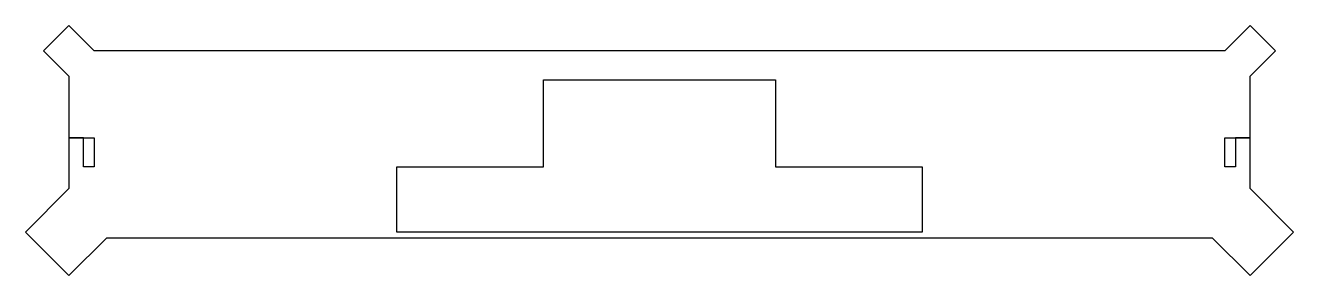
# Model space of a CAD drawing. Extents: x -35 to 35, y -12.4 to 1.4.
import ezdxf

# ---------------------------------------------------------------- set-up
doc = ezdxf.new("R2010")
doc.units = 0
doc.layers.get('0').update_dxf_attribs({"linetype": 'CONTINUOUS'})

msp = doc.modelspace()

# ---------------------------------------------------------------- linework, layer by layer
for points in [[(35, -10), (32.6, -7.6), (32.6, -4.8), (31.8, -4.8), (31.8, -6.4), (31.2, -6.4), (31.2, -4.8), (32.6, -4.8), (32.6, -1.4), (34, 0), (32.6, 1.4), (31.2, 0), (-31.2, 0), (-32.6, 1.4), (-34, 0), (-32.6, -1.4), (-32.6, -4.8), (-31.2, -4.8), (-31.2, -6.4), (-31.8, -6.4), (-31.8, -4.8), (-32.6, -4.8), (-32.6, -7.6), (-35, -10), (-32.6, -12.4), (-30.51, -10.31), (30.51, -10.31), (32.6, -12.4)], [(-14.5, -10.01), (-14.5, -6.4), (-6.4, -6.4), (-6.4, -1.61), (6.4, -1.61), (6.4, -6.4), (14.5, -6.4), (14.5, -10.01)]]:
    msp.add_lwpolyline(points, close=True)

doc.saveas('drawing.dxf')
